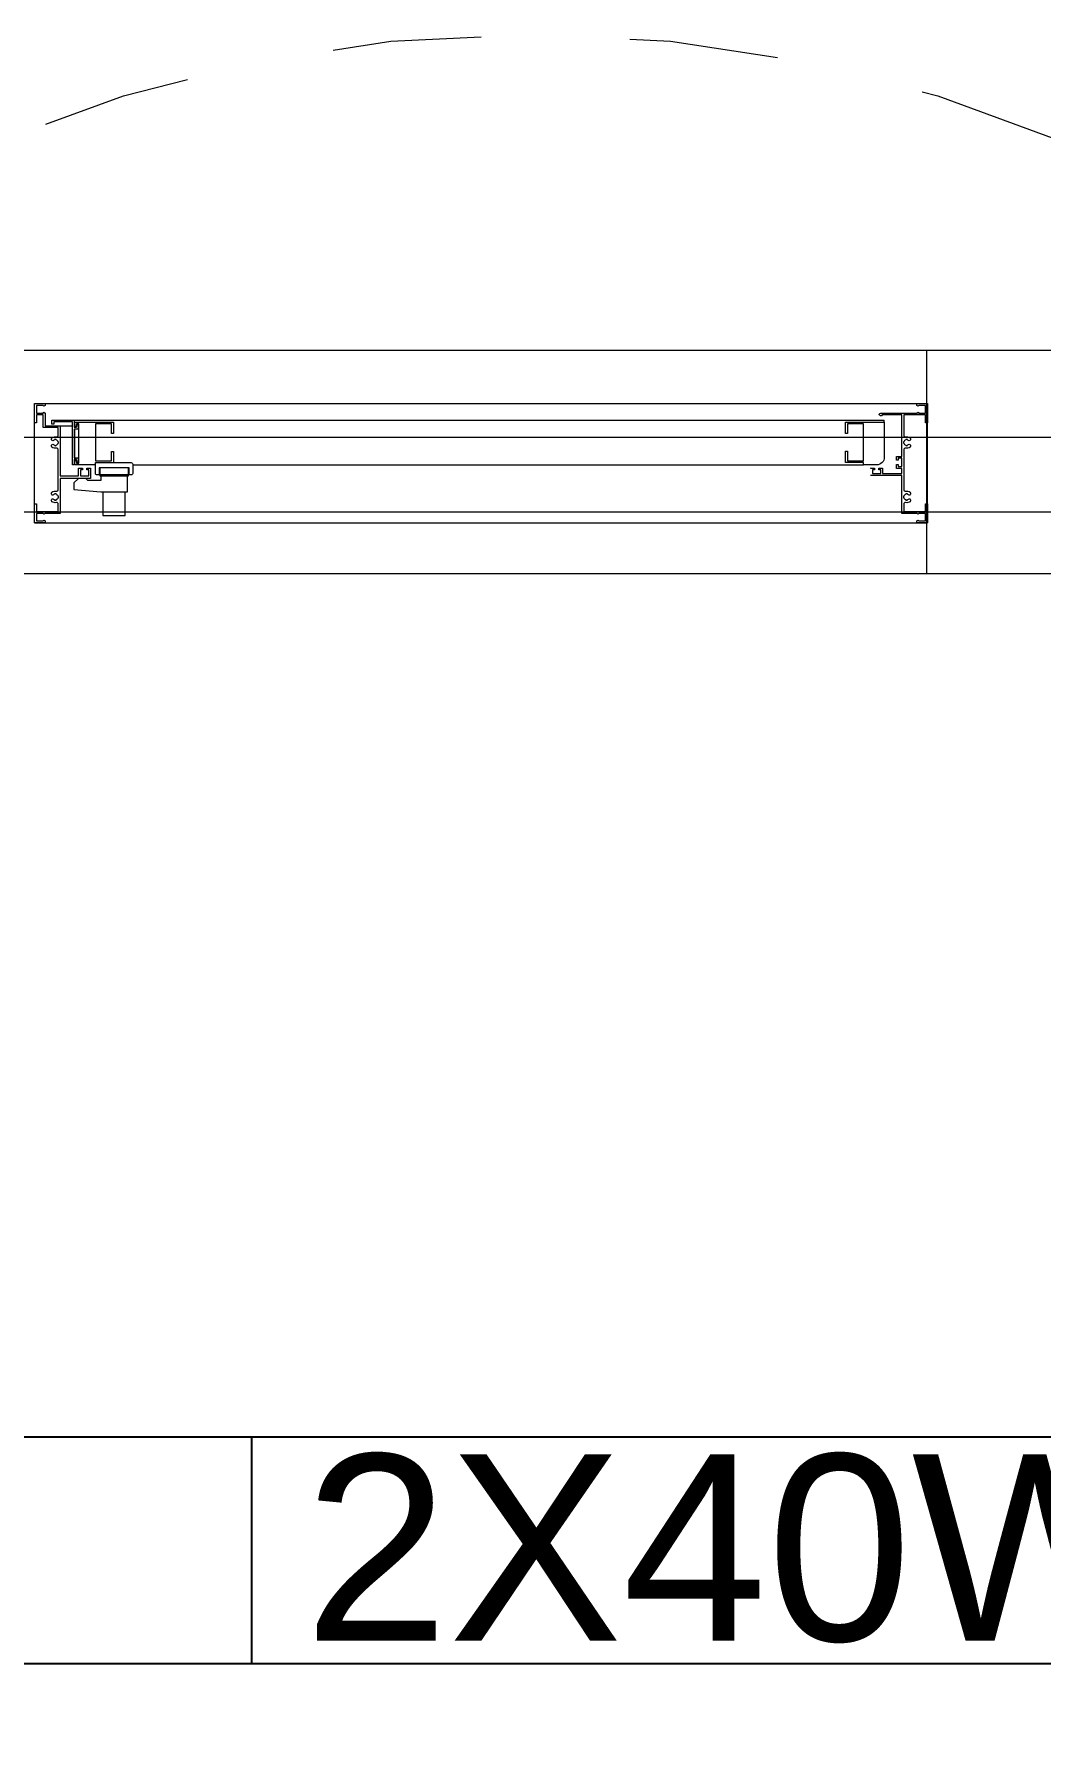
# Model space of a CAD drawing. Header units: metres. Extents: x 1628 to 1845, y 824 to 931.
# Drawn here: x 1842.783 to 1843.46, y 838.921 to 840.069 of the extents above; entities that cross this region are included whole.
import ezdxf

# ---------------------------------------------------------------- set-up
doc = ezdxf.new("R2010")
doc.units = ezdxf.units.M
doc.header["$LTSCALE"] = 0.15
doc.linetypes.add('HIDDEN2', pattern=[0.1875, 0.125, -0.0625])
doc.layers.get('0').update_dxf_attribs({"lineweight": 0, "plot": 0})
for name, color, linetype, lineweight in [('Alvenaria', 170, 'Continuous', 0), ('Caixilho', 120, 'Continuous', 0), ('esquadrias', 2, 'Continuous', 0), ('hidrosanitário', 26, 'Continuous', 0), ('Sistema elétrico', 54, 'Continuous', 0)]:
    doc.layers.add(name, color=color, linetype=linetype, lineweight=lineweight)
doc.styles.add('Lunardi', font='arial.ttf', dxfattribs={"height": 0.15})

# ---------------------------------------------------------------- blocks, each defined once
blk = doc.blocks.new('JMA_CL060')
for p, q in [((0, 0), (0, 600)), ((12.8, 600), (67.2, 600)), ((80, 0), (80, 600)), ((68.9, 26.7), (68.9, 571)), ((38.9, 66), (38.9, 557)), ((38.7, 523.1), (38.9, 523.1)), ((36.6, 63.2), (36.6, 63.5)), ((36.8, 63.2), (36.8, 63.5)), ((43.6, 27), (62.9, 27)), ((65.2, 17.2), (65.2, 25.5)), ((0, 0), (80, 0))]:
    blk.add_line(p, q)
blk.add_lwpolyline([(36.8, 561.8), (36.6, 561.8), (36.6, 564.4), (35.6, 564.4), (35.6, 563.1), (33.1, 563.1), (33.1, 568.6), (35.6, 568.6), (35.6, 567.4), (36.6, 567.4), (36.6, 569.9), (33.1, 569.9), (33.1, 582.8), (36.5, 582.8), (36.5, 579.3), (39.1, 579.3), (39.1, 580.3), (37.8, 580.3), (37.8, 582.8), (43.3, 582.8), (43.3, 580.3), (42.1, 580.3), (42.1, 579.3), (44.6, 579.3), (44.6, 582.8), (72.4, 582.8), (72.4, 569.5, 1.974147), (73.7, 568.6), (73.7, 592.8), (74.2, 593.7), (73.7, 594.2), (73.7, 598.7), (78.7, 598.7), (78.7, 594.2), (78.2, 593.7), (78.7, 592.8), (80, 592.8), (80, 600), (67.2, 600), (67.2, 598.7), (72.4, 598.7), (72.4, 584.1), (58.7, 584.1, -0.469413), (57.7, 585.3, 0.206251), (57.1, 588.3, 0.239932), (56.6, 588.5), (55.8, 588.5, 0.654961), (55.3, 587.3, -0.12117), (55.7, 586.5), (56, 586.5, -0.115143), (56, 585.5), (55.7, 585.5, -0.265542), (54.4, 584.2), (54.4, 583.9, -0.115143), (53.4, 583.9), (53.4, 584.2, -0.265542), (52.1, 585.5), (51.8, 585.5, -0.115143), (51.8, 586.5), (52.1, 586.5, -0.12117), (52.5, 587.3, 0.654961), (52, 588.5), (51.2, 588.5, 0.239932), (50.7, 588.3, 0.206251), (50.1, 585.3, -0.469413), (49.1, 584.1), (22.1, 584.1, -0.469413), (21.1, 585.3, 0.206251), (20.5, 588.3, 0.239932), (20, 588.5), (19.2, 588.5, 0.654961), (18.7, 587.3, -0.12117), (19.1, 586.5), (19.4, 586.5, -0.115143), (19.4, 585.5), (19.1, 585.5, -0.265542), (17.8, 584.2), (17.8, 583.9, -0.115143), (16.8, 583.9), (16.8, 584.2, -0.265542), (15.5, 585.5), (15.2, 585.5, -0.115143), (15.2, 586.5), (15.5, 586.5, -0.12117), (15.9, 587.3, 0.654961), (15.4, 588.5), (14.6, 588.5, 0.239932), (14.1, 588.3, 0.206251), (13.5, 585.3, -0.469413), (12.5, 584.1), (7.6, 584.1), (7.6, 598.7), (12.8, 598.7), (12.8, 600), (0, 600), (0, 592.8), (1.3, 592.8), (1.8, 593.7), (1.3, 594.2), (1.3, 598.7), (6.3, 598.7), (6.3, 594.2), (5.8, 593.7), (6.3, 592.8), (6.3, 582.8), (31.8, 582.8), (31.8, 561.8), (31.8, 561.8)], format="xyb")
for points in [[(60, 545), (67.6, 545), (67.6, 571), (67.6, 571), (67.6, 571), (43.9, 571, 0.414214), (38.9, 566), (38.9, 557), (40.4, 557), (40.4, 545), (48, 545), (48, 546.2), (41.6, 546.2), (41.6, 557), (66.4, 557), (66.4, 546.2), (60, 546.2), (60, 545)], [(40.4, 41), (40.4, 53), (40.4, 65, 0.414214), (39.4, 66), (33.1, 66, 0.414214), (32.1, 65), (32.1, 63.5), (36.9, 63.5), (36.9, 43.5), (32.1, 43.5), (32.1, 42, 0.414214), (33.1, 41), (38.9, 41)], [(35.6, 36.4), (35.6, 35.2), (36.6, 35.2), (36.6, 37.7), (29.8, 37.7), (29.8, 17.2), (6.3, 17.2), (6.3, 7.2), (5.8, 6.3), (6.3, 5.8), (6.3, 1.3), (1.3, 1.3), (1.3, 5.8), (1.8, 6.3), (1.3, 7.2), (0, 7.2), (0, 0), (12.8, 0), (12.8, 1.3), (7.6, 1.3), (7.6, 15.9), (12.5, 15.9, -0.469413), (13.5, 14.7, 0.206251), (14.1, 11.7, 0.239932), (14.6, 11.5), (15.4, 11.5, 0.654961), (15.9, 12.7, -0.12117), (15.5, 13.5), (15.2, 13.5, -0.115143), (15.2, 14.5), (15.5, 14.5, -0.265542), (16.8, 15.8), (16.8, 16.1, -0.115143), (17.8, 16.1), (17.8, 15.8, -0.265542), (19.1, 14.5), (19.4, 14.5, -0.115143), (19.4, 13.5), (19.1, 13.5, -0.12117), (18.7, 12.7, 0.654961), (19.2, 11.5), (20, 11.5, 0.239932), (20.5, 11.7, 0.206251), (21.1, 14.7, -0.469413), (22.1, 15.9), (49.1, 15.9, -0.469413), (50.1, 14.7, 0.206251), (50.7, 11.7, 0.239932), (51.2, 11.5), (52, 11.5, 0.654961), (52.5, 12.7, -0.12117), (52.1, 13.5), (51.8, 13.5, -0.115143), (51.8, 14.5), (52.1, 14.5, -0.265542), (53.4, 15.8), (53.4, 16.1, -0.115143), (54.4, 16.1), (54.4, 15.8, -0.265542), (55.7, 14.5), (56, 14.5, -0.115143), (56, 13.5), (55.7, 13.5, -0.12117), (55.3, 12.7, 0.654961), (55.8, 11.5), (56.6, 11.5, 0.239932), (57.1, 11.7, 0.206251), (57.7, 14.7, -0.469413), (58.7, 15.9), (63.9, 15.9), (63.9, 5.9), (72.4, 5.9), (72.4, 1.3), (67.2, 1.3), (67.2, 0), (80, 0), (80, 7.2), (78.7, 7.2), (78.2, 6.3), (78.7, 5.8), (78.7, 1.3), (73.7, 1.3), (73.7, 5.8), (74.2, 6.3), (73.7, 7.2), (65.2, 7.2), (65.2, 17.2), (31.4, 17.2), (31.4, 29.6), (36.6, 29.6), (36.6, 32.2), (35.6, 32.2), (35.6, 30.9), (31.4, 30.9), (31.4, 36.4)]]:
    blk.add_lwpolyline(points, format="xyb", close=True)
for points in [[(67.6, 571), (68.9, 571)], [(20.8, 46), (4.8, 46), (4.8, 61), (20.8, 61)], [(31.6, 44.5), (28.4, 44.5), (28.4, 35.9), (29.8, 34.5), (29.8, 29.5), (26.8, 26.5), (22.3, 26.5), (20.8, 44.5), (20.8, 62.5), (31.6, 62.5)], [(32.1, 63.2), (32.1, 43.8), (31.6, 43.8), (31.6, 63.2), (32.1, 63.2), (36.9, 63.2), (36.9, 43.8), (32.1, 43.8)], [(38.9, 41), (38.9, 27), (42.1, 27), (42.1, 28.2), (40.1, 28.2), (40.1, 29.7), (66.4, 29.7), (66.4, 28.2), (64.4, 28.2), (64.4, 27), (67.6, 27), (67.6, 53), (59.9, 53), (59.9, 53), (59.9, 51.8), (66.4, 51.8), (66.4, 41), (41.6, 41), (41.6, 51.8), (47.9, 51.8), (47.9, 53), (40.4, 53)]]:
    blk.add_lwpolyline(points)
blk.add_lwpolyline([(42.4, 28.2), (42.4, 26.7), (38.9, 26.7), (38.9, 25.5), (67.8, 25.5), (67.8, 12.9), (66.2, 12.9), (66.2, 11.7), (68.9, 11.7), (68.9, 26.7), (64.2, 26.7), (64.2, 28.2), (65.9, 28.2), (65.9, 29.4), (62.9, 29.4), (62.9, 26.7), (43.6, 26.7), (43.6, 29.4), (40.7, 29.4), (40.7, 28.2)], close=True)

msp = doc.modelspace()

# ---------------------------------------------------------------- linework, layer by layer
at = {"layer": 'Alvenaria'}
for p, q in [((1844.0087, 839.8568), (1840.0586, 839.8568)), ((1842.1587, 839.7068), (1844.0087, 839.7068))]:
    msp.add_line(p, q, dxfattribs=at)
msp.add_lwpolyline([(1843.3833, 839.7068), (1843.3833, 839.8568)], dxfattribs=at)
at = {"layer": 'esquadrias', "linetype": 'HIDDEN2'}
msp.add_circle((1843.1171, 839.1494), 0.9198, dxfattribs=at)
at = {"layer": 'hidrosanitário'}
for p, q in [((1842.5493, 839.7984), (1844.0168, 839.7984)), ((1842.5493, 839.7484), (1844.0168, 839.7484))]:
    msp.add_line(p, q, dxfattribs=at)
at = {"layer": 'Sistema elétrico', "linetype": 'Continuous', "lineweight": -3}
msp.add_line((1842.9296, 839.1268), (1842.9296, 838.9745), dxfattribs=at)
msp.add_lwpolyline([(1842.7306, 839.1268), (1843.7889, 839.1268), (1843.7889, 838.9745), (1842.7306, 838.9745)], close=True, dxfattribs=at)

# ---------------------------------------------------------------- block references
at = {"layer": 'Caixilho', "xscale": -0.0009999999999763531, "yscale": 0.0009999999999763531, "zscale": 0.001, "rotation": 270}
msp.add_blockref('JMA_CL060', (1842.7837, 839.741), dxfattribs=at)

# ---------------------------------------------------------------- texts
at = {"layer": 'Sistema elétrico', "lineweight": 0, "insert": (1842.9648, 839.1151), "char_height": 0.12517, "width": 0.249288, "attachment_point": 1, "style": 'Lunardi'}
msp.add_mtext('2X40W', dxfattribs=at)

doc.saveas('drawing.dxf')
